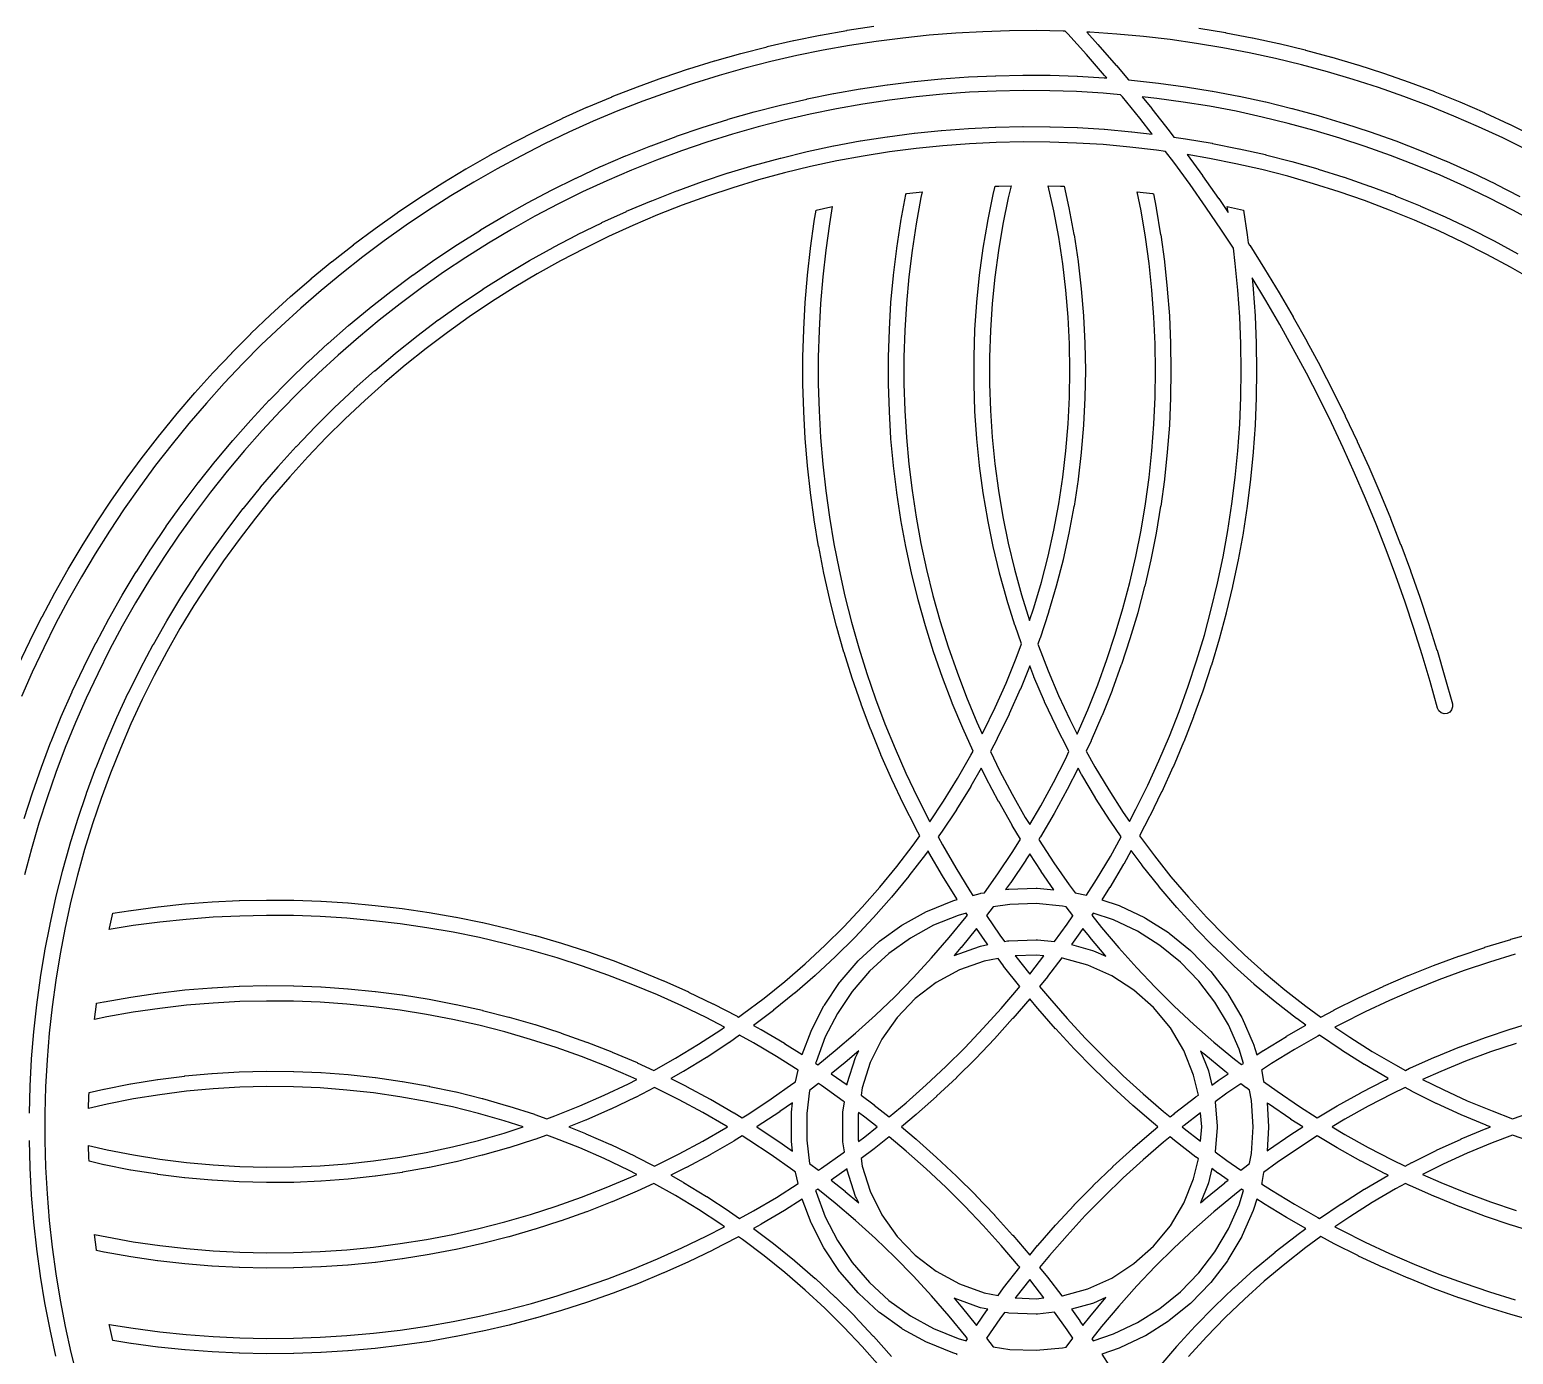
# Model space of a CAD drawing. Header units: millimetres. Extents: x -40 to 40, y -32.5 to 32.5.
# Drawn here: x 1.81 to 19.15, y -4.66 to 10.82 of the extents above; entities that cross this region are included whole.
import ezdxf

# ---------------------------------------------------------------- set-up
doc = ezdxf.new("R2010")
doc.units = ezdxf.units.MM
doc.layers.add('ENGRAVE_LINES', color=4, linetype='Continuous')

msp = doc.modelspace()

# ---------------------------------------------------------------- linework, layer by layer
at = {"layer": 'ENGRAVE_LINES'}
for points in [[(1.681, 3.391), (1.816, 3.676), (1.817, 3.678), (1.958, 3.96), (1.959, 3.962), (2.107, 4.24), (2.108, 4.242), (2.263, 4.517), (2.264, 4.519), (2.426, 4.79), (2.427, 4.792), (2.595, 5.058), (2.596, 5.06), (2.771, 5.323), (2.772, 5.325), (2.953, 5.583), (2.954, 5.585), (3.142, 5.839), (3.143, 5.84), (3.336, 6.089), (3.338, 6.091), (3.537, 6.335), (3.538, 6.337), (3.744, 6.577), (3.745, 6.578), (3.956, 6.812), (3.958, 6.814), (4.175, 7.043), (4.176, 7.045), (4.398, 7.268), (4.4, 7.27), (4.628, 7.488), (4.629, 7.49), (4.862, 7.702), (4.864, 7.704), (5.102, 7.91), (5.104, 7.912), (5.347, 8.113), (5.349, 8.114), (5.597, 8.309), (5.598, 8.31), (5.851, 8.499), (5.853, 8.5), (6.11, 8.683), (6.112, 8.684), (6.373, 8.86), (6.375, 8.862), (6.641, 9.031), (6.643, 9.033), (6.913, 9.196), (6.914, 9.197), (7.188, 9.353), (7.19, 9.355), (7.468, 9.504), (7.47, 9.505), (7.751, 9.648), (7.753, 9.649), (8.037, 9.785), (8.039, 9.786), (8.327, 9.916), (8.329, 9.916), (8.62, 10.038), (8.622, 10.039), (8.916, 10.154), (8.918, 10.155), (9.214, 10.263), (9.216, 10.263), (9.515, 10.364), (9.517, 10.364), (9.818, 10.457), (9.821, 10.458), (10.124, 10.544), (10.126, 10.544), (10.432, 10.622), (10.434, 10.623), (10.741, 10.694), (10.743, 10.694), (11.052, 10.757), (11.055, 10.758), (11.365, 10.813), (11.367, 10.814), (11.679, 10.862)], [(1.75, 1.602), (1.846, 1.902), (1.847, 1.905), (1.951, 2.202), (1.952, 2.205), (2.063, 2.5), (2.064, 2.502), (2.183, 2.794), (2.184, 2.796), (2.311, 3.085), (2.312, 3.087), (2.446, 3.372), (2.447, 3.374), (2.589, 3.656), (2.59, 3.658), (2.739, 3.936), (2.74, 3.938), (2.896, 4.213), (2.897, 4.215), (3.06, 4.485), (3.061, 4.487), (3.231, 4.752), (3.233, 4.754), (3.409, 5.016), (3.411, 5.018), (3.594, 5.274), (3.595, 5.276), (3.785, 5.528), (3.787, 5.53), (3.983, 5.777), (3.985, 5.778), (4.187, 6.02), (4.189, 6.022), (4.398, 6.258), (4.4, 6.26), (4.614, 6.491), (4.616, 6.492), (4.837, 6.718), (4.839, 6.719), (5.065, 6.939), (5.067, 6.94), (5.299, 7.154), (5.301, 7.155), (5.539, 7.363), (5.54, 7.364), (5.783, 7.565), (5.785, 7.567), (6.033, 7.762), (6.035, 7.763), (6.288, 7.951), (6.29, 7.953), (6.548, 8.135), (6.55, 8.136), (6.812, 8.311), (6.814, 8.312), (7.081, 8.48), (7.083, 8.482), (7.354, 8.643), (7.356, 8.644), (7.631, 8.798), (7.633, 8.799), (7.912, 8.946), (7.914, 8.947), (8.197, 9.087), (8.199, 9.088), (8.486, 9.221), (8.488, 9.221), (8.777, 9.346), (8.78, 9.347), (9.072, 9.465), (9.075, 9.466), (9.37, 9.575), (9.372, 9.576), (9.671, 9.678), (9.673, 9.679), (9.974, 9.773), (9.976, 9.774), (10.28, 9.861), (10.282, 9.861), (10.587, 9.94), (10.59, 9.94), (10.897, 10.011), (10.899, 10.012), (11.208, 10.074), (11.211, 10.075), (11.521, 10.13), (11.524, 10.13), (11.836, 10.177), (11.838, 10.177), (12.151, 10.216), (12.153, 10.216), (12.467, 10.247), (12.47, 10.247), (12.784, 10.269), (12.787, 10.269), (13.102, 10.284), (13.104, 10.284), (13.419, 10.29), (13.422, 10.29), (13.737, 10.288), (13.739, 10.288), (14.055, 10.277), (14.057, 10.277), (14.372, 10.259), (14.374, 10.259), (14.4, 10.257), (14.375, 10.286), (14.163, 10.53), (13.946, 10.771), (13.916, 10.803), (13.891, 10.804), (13.578, 10.81), (13.265, 10.808), (12.952, 10.798), (12.639, 10.781), (12.327, 10.756), (12.016, 10.724), (11.705, 10.684), (11.396, 10.636), (11.087, 10.581), (10.781, 10.518), (10.475, 10.448), (10.172, 10.37), (9.871, 10.285), (9.571, 10.193), (9.274, 10.093), (8.98, 9.986), (8.688, 9.872), (8.4, 9.751), (8.114, 9.623), (7.831, 9.487), (7.552, 9.345), (7.277, 9.197), (7.005, 9.041), (6.737, 8.879), (6.473, 8.711), (6.213, 8.536), (5.958, 8.354), (5.707, 8.167), (5.461, 7.973), (5.219, 7.774), (4.983, 7.568), (4.752, 7.357), (4.525, 7.141), (4.305, 6.919), (4.089, 6.691), (3.88, 6.458), (3.676, 6.221), (3.478, 5.978), (3.286, 5.731), (3.1, 5.479), (2.92, 5.222), (2.747, 4.961), (2.58, 4.697), (2.419, 4.428), (2.265, 4.155), (2.118, 3.878), (1.978, 3.598), (1.845, 3.315), (1.718, 3.028)], [(19.309, 9.417), (19.028, 9.556), (18.744, 9.688), (18.456, 9.812), (18.166, 9.93), (17.873, 10.04), (17.577, 10.144), (17.279, 10.24), (16.979, 10.329), (16.677, 10.41), (16.372, 10.484), (16.066, 10.55), (15.759, 10.609), (15.45, 10.661), (15.14, 10.705), (14.829, 10.741), (14.517, 10.77), (14.204, 10.791), (14.169, 10.792), (14.297, 10.65), (14.298, 10.649), (14.512, 10.403), (14.513, 10.402), (14.653, 10.235), (14.689, 10.232), (14.691, 10.232), (15.005, 10.198), (15.007, 10.197), (15.319, 10.155), (15.322, 10.154), (15.633, 10.103), (15.635, 10.103), (15.945, 10.044), (15.947, 10.044), (16.256, 9.977), (16.258, 9.977), (16.565, 9.902), (16.567, 9.901), (16.871, 9.819), (16.873, 9.818), (17.176, 9.727), (17.178, 9.727), (17.478, 9.629), (17.48, 9.628), (17.777, 9.522), (17.779, 9.521), (18.073, 9.407), (18.076, 9.407), (18.367, 9.285), (18.369, 9.284), (18.657, 9.156), (18.659, 9.155), (18.944, 9.019), (18.946, 9.018), (19.227, 8.874)], [(15.478, 10.838), (15.789, 10.787), (15.792, 10.786), (16.101, 10.727), (16.103, 10.726), (16.412, 10.659), (16.414, 10.659), (16.72, 10.585), (16.722, 10.584), (17.027, 10.502), (17.029, 10.501), (17.331, 10.412), (17.334, 10.411), (17.634, 10.315), (17.636, 10.314), (17.934, 10.21), (17.936, 10.209), (18.231, 10.098), (18.233, 10.097), (18.525, 9.979), (18.527, 9.978), (18.816, 9.852), (18.818, 9.851), (19.104, 9.719), (19.106, 9.718), (19.389, 9.578)], [(1.811, -1.84), (1.82, -1.524), (1.82, -1.522), (1.837, -1.207), (1.837, -1.204), (1.863, -0.89), (1.863, -0.888), (1.897, -0.574), (1.898, -0.572), (1.94, -0.259), (1.941, -0.256), (1.992, 0.055), (1.992, 0.057), (2.052, 0.367), (2.053, 0.369), (2.121, 0.678), (2.121, 0.68), (2.198, 0.986), (2.198, 0.988), (2.283, 1.292), (2.284, 1.295), (2.377, 1.596), (2.378, 1.598), (2.479, 1.897), (2.48, 1.9), (2.589, 2.196), (2.59, 2.198), (2.707, 2.491), (2.708, 2.493), (2.833, 2.783), (2.834, 2.785), (2.967, 3.071), (2.968, 3.073), (3.109, 3.356), (3.11, 3.358), (3.258, 3.636), (3.26, 3.638), (3.416, 3.913), (3.417, 3.915), (3.58, 4.185), (3.581, 4.187), (3.752, 4.452), (3.753, 4.454), (3.931, 4.715), (3.932, 4.717), (4.117, 4.973), (4.119, 4.975), (4.31, 5.225), (4.312, 5.227), (4.51, 5.473), (4.512, 5.474), (4.717, 5.714), (4.718, 5.716), (4.93, 5.95), (4.931, 5.952), (5.149, 6.18), (5.151, 6.182), (5.375, 6.405), (5.377, 6.406), (5.606, 6.622), (5.608, 6.624), (5.844, 6.834), (5.846, 6.836), (6.087, 7.039), (6.089, 7.04), (6.335, 7.237), (6.337, 7.239), (6.589, 7.429), (6.591, 7.43), (6.848, 7.613), (6.85, 7.614), (7.112, 7.79), (7.114, 7.792), (7.381, 7.96), (7.383, 7.962), (7.654, 8.123), (7.656, 8.124), (7.931, 8.278), (7.934, 8.28), (8.213, 8.426), (8.215, 8.427), (8.499, 8.566), (8.501, 8.567), (8.788, 8.698), (8.79, 8.699), (9.08, 8.822), (9.083, 8.823), (9.376, 8.939), (9.379, 8.939), (9.675, 9.047), (9.678, 9.047), (9.977, 9.147), (9.98, 9.147), (10.282, 9.238), (10.284, 9.239), (10.589, 9.322), (10.591, 9.322), (10.898, 9.397), (10.9, 9.397), (11.208, 9.463), (11.211, 9.464), (11.521, 9.521), (11.523, 9.522), (11.835, 9.571), (11.838, 9.571), (12.15, 9.612), (12.153, 9.612), (12.467, 9.644), (12.469, 9.644), (12.784, 9.668), (12.786, 9.668), (13.101, 9.683), (13.104, 9.683), (13.419, 9.69), (13.422, 9.69), (13.737, 9.688), (13.74, 9.688), (14.055, 9.677), (14.057, 9.677), (14.372, 9.657), (14.375, 9.657), (14.689, 9.629), (14.692, 9.629), (14.933, 9.601), (14.788, 9.786), (14.584, 10.038), (14.563, 10.062), (14.36, 10.079), (14.048, 10.098), (13.735, 10.108), (13.422, 10.11), (13.109, 10.104), (12.796, 10.09), (12.484, 10.067), (12.172, 10.037), (11.861, 9.999), (11.551, 9.952), (11.243, 9.898), (10.936, 9.836), (10.631, 9.765), (10.328, 9.687), (10.027, 9.601), (9.728, 9.508), (9.432, 9.406), (9.138, 9.297), (8.848, 9.181), (8.56, 9.057), (8.276, 8.925), (7.995, 8.787), (7.718, 8.641), (7.445, 8.488), (7.176, 8.328), (6.911, 8.161), (6.651, 7.987), (6.395, 7.806), (6.143, 7.619), (5.897, 7.426), (5.656, 7.226), (5.42, 7.02), (5.19, 6.808), (4.965, 6.591), (4.745, 6.367), (4.532, 6.138), (4.325, 5.903), (4.123, 5.664), (3.928, 5.419), (3.74, 5.169), (3.558, 4.914), (3.382, 4.655), (3.214, 4.391), (3.052, 4.123), (2.897, 3.85), (2.749, 3.574), (2.609, 3.295), (2.476, 3.011), (2.35, 2.725), (2.231, 2.435), (2.12, 2.142), (2.017, 1.846), (1.921, 1.548), (1.834, 1.248), (1.754, 0.945)], [(19.419, 8.565), (19.144, 8.714), (18.865, 8.857), (18.582, 8.992), (18.297, 9.12), (18.007, 9.24), (17.715, 9.353), (17.42, 9.458), (17.123, 9.555), (16.823, 9.645), (16.521, 9.727), (16.217, 9.801), (15.911, 9.868), (15.603, 9.926), (15.294, 9.976), (14.984, 10.019), (14.816, 10.037), (14.928, 9.899), (14.929, 9.898), (15.13, 9.641), (15.131, 9.64), (15.186, 9.567), (15.32, 9.547), (15.322, 9.547), (15.633, 9.494), (15.635, 9.493), (15.945, 9.431), (15.947, 9.431), (16.255, 9.361), (16.257, 9.36), (16.563, 9.282), (16.565, 9.281), (16.868, 9.194), (16.871, 9.193), (17.172, 9.098), (17.174, 9.098), (17.472, 8.994), (17.474, 8.994), (17.77, 8.882), (17.772, 8.881), (18.064, 8.762), (18.066, 8.761), (18.355, 8.634), (18.357, 8.633), (18.642, 8.498), (18.645, 8.497), (18.926, 8.354), (18.928, 8.353), (19.206, 8.203)], [(11.748, -4.801), (11.541, -4.567), (11.327, -4.339), (11.105, -4.119), (10.875, -3.906), (10.639, -3.701), (10.396, -3.505), (10.146, -3.316), (10.099, -3.283), (10.083, -3.292), (10.081, -3.293), (9.801, -3.438), (9.798, -3.439), (9.514, -3.576), (9.512, -3.577), (9.224, -3.706), (9.222, -3.707), (8.93, -3.829), (8.928, -3.829), (8.634, -3.943), (8.631, -3.943), (8.334, -4.048), (8.331, -4.049), (8.031, -4.146), (8.029, -4.147), (7.726, -4.235), (7.723, -4.236), (7.418, -4.316), (7.416, -4.316), (7.108, -4.388), (7.106, -4.388), (6.797, -4.451), (6.794, -4.451), (6.483, -4.506), (6.481, -4.506), (6.169, -4.552), (6.166, -4.552), (5.853, -4.589), (5.85, -4.589), (5.536, -4.618), (5.534, -4.618), (5.219, -4.638), (5.216, -4.638), (4.901, -4.649), (4.898, -4.649), (4.583, -4.651), (4.58, -4.651), (4.265, -4.644), (4.262, -4.644), (3.947, -4.629), (3.945, -4.629), (3.63, -4.605), (3.628, -4.605), (3.314, -4.572), (3.311, -4.572), (2.999, -4.53), (2.996, -4.53), (2.787, -4.496), (2.748, -4.322), (2.745, -4.307), (3.023, -4.352), (3.334, -4.393), (3.645, -4.425), (3.957, -4.449), (4.27, -4.464), (4.583, -4.471), (4.896, -4.469), (5.209, -4.458), (5.521, -4.438), (5.833, -4.41), (6.144, -4.374), (6.454, -4.328), (6.762, -4.274), (7.069, -4.212), (7.374, -4.141), (7.677, -4.062), (7.977, -3.974), (8.275, -3.878), (8.57, -3.774), (8.862, -3.662), (9.151, -3.542), (9.437, -3.413), (9.719, -3.277), (9.933, -3.166), (9.89, -3.136), (9.629, -2.965), (9.361, -2.802), (9.109, -2.66), (8.915, -2.75), (8.912, -2.751), (8.622, -2.875), (8.619, -2.876), (8.325, -2.991), (8.322, -2.991), (8.025, -3.097), (8.022, -3.098), (7.722, -3.195), (7.719, -3.196), (7.416, -3.283), (7.413, -3.284), (7.107, -3.362), (7.105, -3.363), (6.797, -3.431), (6.794, -3.432), (6.484, -3.492), (6.481, -3.492), (6.17, -3.542), (6.167, -3.543), (5.854, -3.583), (5.851, -3.583), (5.537, -3.615), (5.534, -3.615), (5.219, -3.636), (5.217, -3.636), (4.901, -3.648), (4.899, -3.648), (4.583, -3.651), (4.58, -3.651), (4.265, -3.644), (4.262, -3.644), (3.947, -3.627), (3.944, -3.627), (3.629, -3.6), (3.627, -3.6), (3.313, -3.564), (3.31, -3.564), (2.998, -3.518), (2.995, -3.518), (2.684, -3.463), (2.682, -3.463), (2.595, -3.445), (2.594, -3.436), (2.572, -3.257), (2.572, -3.256), (2.717, -3.286), (3.025, -3.341), (3.335, -3.385), (3.646, -3.421), (3.958, -3.447), (4.27, -3.464), (4.583, -3.471), (4.896, -3.468), (5.209, -3.457), (5.521, -3.435), (5.832, -3.404), (6.143, -3.364), (6.451, -3.315), (6.759, -3.256), (7.064, -3.187), (7.367, -3.11), (7.668, -3.023), (7.966, -2.927), (8.261, -2.822), (8.552, -2.709), (8.84, -2.586), (8.908, -2.555), (8.811, -2.505), (8.529, -2.37), (8.242, -2.245), (7.951, -2.13), (7.857, -2.096), (7.716, -2.146), (7.713, -2.147), (7.413, -2.244), (7.41, -2.244), (7.106, -2.331), (7.103, -2.332), (6.797, -2.408), (6.794, -2.408), (6.485, -2.474), (6.482, -2.475), (6.171, -2.53), (6.168, -2.531), (5.855, -2.576), (5.852, -2.576), (5.538, -2.611), (5.535, -2.611), (5.22, -2.635), (5.217, -2.635), (4.902, -2.648), (4.899, -2.648), (4.583, -2.651), (4.58, -2.651), (4.264, -2.643), (4.261, -2.643), (3.946, -2.624), (3.943, -2.624), (3.628, -2.595), (3.625, -2.594), (3.312, -2.555), (3.309, -2.554), (2.997, -2.504), (2.994, -2.504), (2.684, -2.443), (2.681, -2.442), (2.508, -2.402), (2.506, -2.36), (2.502, -2.216), (2.72, -2.267), (3.027, -2.327), (3.336, -2.376), (3.647, -2.416), (3.958, -2.445), (4.27, -2.463), (4.583, -2.471), (4.896, -2.468), (5.208, -2.455), (5.52, -2.431), (5.831, -2.397), (6.141, -2.353), (6.449, -2.298), (6.755, -2.233), (7.058, -2.157), (7.359, -2.072), (7.582, -2), (7.359, -1.928), (7.058, -1.843), (6.755, -1.767), (6.449, -1.702), (6.141, -1.647), (5.831, -1.603), (5.52, -1.569), (5.208, -1.545), (4.896, -1.532), (4.583, -1.529), (4.27, -1.537), (3.958, -1.555), (3.647, -1.584), (3.336, -1.624), (3.027, -1.673), (2.72, -1.733), (2.502, -1.784), (2.506, -1.64), (2.508, -1.598), (2.681, -1.558), (2.684, -1.557), (2.994, -1.496), (2.997, -1.496), (3.309, -1.446), (3.312, -1.445), (3.625, -1.406), (3.628, -1.405), (3.943, -1.376), (3.946, -1.376), (4.261, -1.357), (4.264, -1.357), (4.58, -1.349), (4.583, -1.349), (4.899, -1.352), (4.902, -1.352), (5.217, -1.365), (5.22, -1.365), (5.535, -1.389), (5.538, -1.389), (5.852, -1.424), (5.855, -1.424), (6.168, -1.469), (6.171, -1.47), (6.482, -1.525), (6.485, -1.526), (6.794, -1.592), (6.797, -1.592), (7.103, -1.668), (7.106, -1.669), (7.41, -1.756), (7.413, -1.756), (7.713, -1.853), (7.716, -1.854), (7.857, -1.904), (7.951, -1.87), (8.242, -1.755), (8.529, -1.63), (8.811, -1.495), (8.908, -1.445), (8.84, -1.414), (8.552, -1.291), (8.261, -1.178), (7.966, -1.073), (7.668, -0.977), (7.367, -0.89), (7.064, -0.813), (6.759, -0.744), (6.451, -0.685), (6.143, -0.636), (5.832, -0.596), (5.521, -0.565), (5.209, -0.543), (4.896, -0.532), (4.583, -0.529), (4.27, -0.536), (3.958, -0.553), (3.646, -0.579), (3.335, -0.615), (3.025, -0.659), (2.717, -0.714), (2.572, -0.744), (2.572, -0.743), (2.594, -0.564), (2.595, -0.555), (2.682, -0.537), (2.684, -0.537), (2.995, -0.482), (2.998, -0.482), (3.31, -0.436), (3.313, -0.436), (3.627, -0.4), (3.629, -0.4), (3.944, -0.373), (3.947, -0.373), (4.262, -0.356), (4.265, -0.356), (4.58, -0.349), (4.583, -0.349), (4.899, -0.352), (4.901, -0.352), (5.217, -0.364), (5.219, -0.364), (5.534, -0.385), (5.537, -0.385), (5.851, -0.417), (5.854, -0.417), (6.167, -0.457), (6.17, -0.458), (6.481, -0.508), (6.484, -0.508), (6.794, -0.568), (6.797, -0.569), (7.105, -0.637), (7.107, -0.638), (7.413, -0.716), (7.416, -0.717), (7.719, -0.804), (7.722, -0.805), (8.022, -0.902), (8.025, -0.903), (8.322, -1.009), (8.325, -1.009), (8.619, -1.124), (8.622, -1.125), (8.912, -1.249), (8.915, -1.25), (9.109, -1.34), (9.361, -1.198), (9.629, -1.035), (9.89, -0.864), (9.933, -0.834), (9.719, -0.723), (9.437, -0.587), (9.151, -0.458), (8.862, -0.338), (8.57, -0.226), (8.275, -0.122), (7.977, -0.026), (7.677, 0.062), (7.374, 0.141), (7.069, 0.212), (6.762, 0.274), (6.454, 0.328), (6.144, 0.374), (5.833, 0.41), (5.521, 0.438), (5.209, 0.458), (4.896, 0.469), (4.583, 0.471), (4.27, 0.464), (3.957, 0.449), (3.645, 0.425), (3.334, 0.393), (3.023, 0.352), (2.745, 0.307), (2.748, 0.322), (2.787, 0.496), (2.996, 0.53), (2.999, 0.53), (3.311, 0.572), (3.314, 0.572), (3.628, 0.605), (3.63, 0.605), (3.945, 0.629), (3.947, 0.629), (4.262, 0.644), (4.265, 0.644), (4.58, 0.651), (4.583, 0.651), (4.898, 0.649), (4.901, 0.649), (5.216, 0.638), (5.219, 0.638), (5.534, 0.618), (5.536, 0.618), (5.85, 0.589), (5.853, 0.589), (6.166, 0.552), (6.169, 0.552), (6.481, 0.506), (6.483, 0.506), (6.794, 0.451), (6.797, 0.451), (7.106, 0.388), (7.108, 0.388), (7.416, 0.316), (7.418, 0.316), (7.723, 0.236), (7.726, 0.235), (8.029, 0.147), (8.031, 0.146), (8.331, 0.049), (8.334, 0.048), (8.631, -0.057), (8.634, -0.057), (8.928, -0.171), (8.93, -0.171), (9.222, -0.293), (9.224, -0.294), (9.512, -0.423), (9.514, -0.424), (9.798, -0.561), (9.801, -0.562), (10.081, -0.707), (10.083, -0.708), (10.099, -0.717), (10.146, -0.684), (10.396, -0.495), (10.639, -0.299), (10.875, -0.094), (11.105, 0.119), (11.327, 0.339), (11.541, 0.567), (11.748, 0.801), (11.947, 1.043), (12.138, 1.291), (12.217, 1.402), (12.171, 1.487), (12.17, 1.489), (12.027, 1.771), (12.026, 1.773), (11.891, 2.058), (11.89, 2.06), (11.762, 2.349), (11.761, 2.351), (11.642, 2.643), (11.641, 2.646), (11.53, 2.941), (11.529, 2.943), (11.426, 3.242), (11.426, 3.244), (11.331, 3.545), (11.33, 3.547), (11.244, 3.851), (11.243, 3.853), (11.166, 4.159), (11.165, 4.162), (11.096, 4.469), (11.095, 4.472), (11.035, 4.782), (11.034, 4.784), (10.982, 5.095), (10.982, 5.098), (10.938, 5.41), (10.938, 5.413), (10.903, 5.726), (10.903, 5.729), (10.876, 6.043), (10.876, 6.046), (10.859, 6.361), (10.859, 6.363), (10.85, 6.679), (10.85, 6.681), (10.85, 6.997), (10.85, 6.999), (10.859, 7.315), (10.859, 7.317), (10.876, 7.632), (10.876, 7.635), (10.903, 7.949), (10.903, 7.951), (10.938, 8.265), (10.938, 8.268), (10.982, 8.58), (10.982, 8.583), (11.004, 8.713), (11.178, 8.752), (11.193, 8.755), (11.16, 8.554), (11.116, 8.244), (11.082, 7.933), (11.056, 7.621), (11.039, 7.308), (11.03, 6.995), (11.03, 6.682), (11.039, 6.369), (11.056, 6.057), (11.082, 5.745), (11.116, 5.434), (11.16, 5.124), (11.211, 4.815), (11.272, 4.508), (11.34, 4.202), (11.418, 3.899), (11.503, 3.598), (11.597, 3.299), (11.699, 3.003), (11.809, 2.71), (11.928, 2.42), (12.054, 2.134), (12.188, 1.851), (12.33, 1.572), (12.333, 1.566), (12.493, 1.805), (12.658, 2.071), (12.814, 2.343), (12.839, 2.391), (12.718, 2.658), (12.717, 2.661), (12.595, 2.952), (12.594, 2.955), (12.482, 3.25), (12.481, 3.252), (12.378, 3.551), (12.377, 3.553), (12.282, 3.854), (12.282, 3.857), (12.196, 4.161), (12.196, 4.164), (12.12, 4.47), (12.119, 4.473), (12.053, 4.781), (12.052, 4.784), (11.995, 5.094), (11.994, 5.097), (11.947, 5.409), (11.946, 5.412), (11.908, 5.725), (11.908, 5.728), (11.879, 6.042), (11.879, 6.045), (11.86, 6.36), (11.86, 6.363), (11.85, 6.678), (11.85, 6.681), (11.85, 6.997), (11.85, 6.999), (11.86, 7.315), (11.86, 7.318), (11.879, 7.633), (11.879, 7.635), (11.908, 7.95), (11.908, 7.953), (11.946, 8.266), (11.947, 8.269), (11.994, 8.581), (11.995, 8.583), (12.052, 8.894), (12.053, 8.896), (12.054, 8.905), (12.064, 8.906), (12.243, 8.928), (12.244, 8.928), (12.229, 8.86), (12.172, 8.552), (12.125, 8.243), (12.087, 7.932), (12.059, 7.62), (12.04, 7.308), (12.03, 6.995), (12.03, 6.682), (12.04, 6.37), (12.059, 6.057), (12.087, 5.746), (12.125, 5.435), (12.172, 5.126), (12.229, 4.818), (12.295, 4.512), (12.37, 4.208), (12.455, 3.907), (12.548, 3.608), (12.651, 3.313), (12.762, 3.02), (12.882, 2.731), (12.946, 2.592), (12.96, 2.619), (13.097, 2.9), (13.225, 3.186), (13.342, 3.476), (13.404, 3.643), (13.329, 3.859), (13.328, 3.862), (13.234, 4.164), (13.233, 4.167), (13.149, 4.471), (13.148, 4.474), (13.075, 4.781), (13.074, 4.784), (13.011, 5.094), (13.01, 5.097), (12.957, 5.408), (12.957, 5.411), (12.915, 5.724), (12.914, 5.727), (12.882, 6.041), (12.882, 6.044), (12.861, 6.359), (12.861, 6.362), (12.85, 6.678), (12.85, 6.681), (12.85, 6.997), (12.85, 7), (12.861, 7.315), (12.861, 7.318), (12.882, 7.634), (12.882, 7.637), (12.914, 7.951), (12.915, 7.954), (12.957, 8.267), (12.957, 8.27), (13.01, 8.581), (13.011, 8.584), (13.074, 8.894), (13.075, 8.896), (13.098, 8.992), (13.14, 8.994), (13.284, 8.998), (13.25, 8.856), (13.187, 8.55), (13.135, 8.241), (13.093, 7.931), (13.062, 7.62), (13.041, 7.308), (13.03, 6.995), (13.03, 6.682), (13.041, 6.37), (13.062, 6.058), (13.093, 5.747), (13.135, 5.437), (13.187, 5.128), (13.25, 4.822), (13.323, 4.517), (13.406, 4.216), (13.499, 3.917), (13.499, 3.917), (13.549, 4.066), (13.637, 4.366), (13.715, 4.669), (13.783, 4.975), (13.84, 5.282), (13.887, 5.591), (13.924, 5.902), (13.95, 6.214), (13.966, 6.526), (13.971, 6.839), (13.966, 7.152), (13.95, 7.464), (13.924, 7.776), (13.887, 8.086), (13.84, 8.396), (13.783, 8.703), (13.717, 8.998), (13.86, 8.994), (13.903, 8.992), (13.959, 8.741), (13.959, 8.738), (14.017, 8.427), (14.018, 8.424), (14.065, 8.112), (14.066, 8.109), (14.103, 7.795), (14.103, 7.792), (14.13, 7.478), (14.13, 7.475), (14.146, 7.159), (14.146, 7.156), (14.151, 6.84), (14.151, 6.839), (14.151, 6.837), (14.146, 6.522), (14.146, 6.519), (14.13, 6.203), (14.13, 6.2), (14.103, 5.885), (14.103, 5.882), (14.066, 5.569), (14.065, 5.566), (14.018, 5.254), (14.017, 5.251), (13.959, 4.94), (13.959, 4.937), (13.89, 4.629), (13.89, 4.626), (13.811, 4.32), (13.81, 4.317), (13.721, 4.014), (13.72, 4.011), (13.621, 3.711), (13.62, 3.708), (13.595, 3.642), (13.602, 3.622), (13.715, 3.33), (13.838, 3.043), (13.97, 2.759), (14.056, 2.591), (14.179, 2.875), (14.295, 3.166), (14.402, 3.46), (14.5, 3.757), (14.589, 4.057), (14.669, 4.36), (14.739, 4.665), (14.801, 4.972), (14.853, 5.28), (14.895, 5.59), (14.928, 5.901), (14.952, 6.213), (14.966, 6.526), (14.971, 6.839), (14.966, 7.152), (14.952, 7.464), (14.928, 7.776), (14.895, 8.088), (14.853, 8.398), (14.801, 8.706), (14.756, 8.928), (14.757, 8.928), (14.936, 8.906), (14.945, 8.905), (14.977, 8.74), (14.978, 8.737), (15.03, 8.426), (15.031, 8.423), (15.074, 8.111), (15.074, 8.108), (15.108, 7.794), (15.108, 7.791), (15.132, 7.477), (15.132, 7.474), (15.146, 7.159), (15.146, 7.156), (15.151, 6.84), (15.151, 6.839), (15.151, 6.837), (15.146, 6.522), (15.146, 6.519), (15.132, 6.204), (15.132, 6.201), (15.108, 5.886), (15.108, 5.884), (15.074, 5.57), (15.074, 5.567), (15.031, 5.254), (15.03, 5.252), (14.978, 4.94), (14.977, 4.938), (14.916, 4.628), (14.915, 4.625), (14.844, 4.318), (14.843, 4.315), (14.763, 4.01), (14.762, 4.007), (14.672, 3.705), (14.671, 3.702), (14.572, 3.402), (14.571, 3.4), (14.463, 3.103), (14.462, 3.101), (14.346, 2.807), (14.344, 2.805), (14.219, 2.515), (14.218, 2.513), (14.161, 2.392), (14.263, 2.206), (14.423, 1.938), (14.592, 1.675), (14.666, 1.568), (14.742, 1.711), (14.88, 1.992), (15.01, 2.277), (15.133, 2.565), (15.247, 2.856), (15.353, 3.151), (15.451, 3.448), (15.541, 3.748), (15.622, 4.05), (15.695, 4.355), (15.76, 4.661), (15.816, 4.969), (15.863, 5.279), (15.902, 5.589), (15.932, 5.901), (15.954, 6.213), (15.967, 6.526), (15.971, 6.839), (15.967, 7.152), (15.954, 7.465), (15.932, 7.777), (15.902, 8.088), (15.88, 8.267), (15.742, 8.478), (15.56, 8.746), (15.374, 9.011), (15.183, 9.273), (15.087, 9.399), (14.983, 9.414), (14.672, 9.45), (14.36, 9.478), (14.048, 9.497), (13.735, 9.508), (13.422, 9.51), (13.109, 9.503), (12.796, 9.488), (12.484, 9.465), (12.172, 9.433), (11.862, 9.393), (11.553, 9.344), (11.245, 9.287), (10.939, 9.221), (10.635, 9.148), (10.332, 9.066), (10.033, 8.975), (9.735, 8.877), (9.441, 8.771), (9.15, 8.656), (8.861, 8.534), (8.577, 8.404), (8.296, 8.266), (8.018, 8.121), (7.745, 7.968), (7.476, 7.808), (7.212, 7.64), (6.952, 7.466), (6.697, 7.284), (6.447, 7.096), (6.202, 6.9), (5.963, 6.699), (5.729, 6.49), (5.501, 6.276), (5.279, 6.055), (5.063, 5.829), (4.853, 5.596), (4.649, 5.358), (4.453, 5.115), (4.262, 4.866), (4.079, 4.613), (3.903, 4.354), (3.733, 4.091), (3.571, 3.823), (3.417, 3.55), (3.27, 3.274), (3.13, 2.994), (2.998, 2.71), (2.874, 2.423), (2.757, 2.132), (2.649, 1.838), (2.549, 1.542), (2.456, 1.243), (2.372, 0.941), (2.296, 0.637), (2.229, 0.332), (2.169, 0.024), (2.119, -0.285), (2.076, -0.595), (2.042, -0.906), (2.017, -1.218), (2, -1.531), (1.991, -1.843), (1.991, -2.157), (2, -2.469), (2.017, -2.782), (2.042, -3.094), (2.076, -3.405), (2.119, -3.715), (2.169, -4.024), (2.229, -4.332), (2.296, -4.637), (2.372, -4.941)], [(19.39, 7.889), (19.119, 8.045), (18.844, 8.194), (18.564, 8.336), (18.281, 8.47), (17.995, 8.596), (17.705, 8.714), (17.412, 8.825), (17.116, 8.927), (16.818, 9.021), (16.517, 9.108), (16.214, 9.186), (15.908, 9.255), (15.601, 9.317), (15.341, 9.361), (15.519, 9.116), (15.52, 9.115), (15.708, 8.849), (15.709, 8.848), (15.819, 8.684), (15.816, 8.709), (15.807, 8.755), (15.822, 8.752), (15.997, 8.713), (16.041, 8.425), (16.041, 8.423), (16.053, 8.331), (16.07, 8.304), (16.071, 8.303), (16.244, 8.028), (16.245, 8.026), (16.414, 7.748), (16.414, 7.747), (16.578, 7.465), (16.579, 7.464), (16.738, 7.18), (16.739, 7.179), (16.893, 6.892), (16.893, 6.891), (17.042, 6.601), (17.043, 6.6), (17.187, 6.308), (17.188, 6.307), (17.327, 6.013), (17.328, 6.011), (17.462, 5.715), (17.462, 5.713), (17.591, 5.414), (17.592, 5.413), (17.716, 5.112), (17.716, 5.11), (17.835, 4.807), (17.836, 4.806), (17.949, 4.501), (17.95, 4.499), (18.058, 4.192), (18.058, 4.191), (18.161, 3.882), (18.162, 3.881), (18.259, 3.57), (18.26, 3.569), (18.352, 3.257), (18.352, 3.255), (18.439, 2.942), (18.442, 2.907), (18.431, 2.873), (18.408, 2.847), (18.377, 2.831), (18.342, 2.828), (18.308, 2.839), (18.282, 2.862), (18.266, 2.894), (18.179, 3.206), (18.087, 3.517), (17.99, 3.826), (17.888, 4.133), (17.78, 4.439), (17.667, 4.742), (17.549, 5.044), (17.426, 5.344), (17.297, 5.641), (17.164, 5.936), (17.026, 6.229), (16.882, 6.52), (16.734, 6.807), (16.58, 7.093), (16.422, 7.375), (16.259, 7.655), (16.099, 7.92), (16.111, 7.793), (16.112, 7.791), (16.133, 7.476), (16.134, 7.473), (16.147, 7.158), (16.147, 7.156), (16.151, 6.84), (16.151, 6.839), (16.151, 6.838), (16.147, 6.522), (16.147, 6.52), (16.134, 6.204), (16.133, 6.202), (16.112, 5.887), (16.111, 5.885), (16.081, 5.571), (16.081, 5.568), (16.041, 5.255), (16.041, 5.253), (15.993, 4.941), (15.993, 4.938), (15.936, 4.628), (15.936, 4.625), (15.871, 4.317), (15.87, 4.314), (15.797, 4.007), (15.796, 4.005), (15.714, 3.7), (15.713, 3.698), (15.623, 3.395), (15.622, 3.393), (15.524, 3.093), (15.523, 3.091), (15.416, 2.794), (15.415, 2.792), (15.3, 2.498), (15.299, 2.496), (15.175, 2.205), (15.174, 2.203), (15.043, 1.916), (15.042, 1.914), (14.903, 1.631), (14.902, 1.628), (14.782, 1.401), (14.957, 1.166), (15.151, 0.921), (15.354, 0.683), (15.565, 0.452), (15.783, 0.228), (16.009, 0.012), (16.242, -0.197), (16.482, -0.398), (16.728, -0.591), (16.902, -0.718), (17.058, -0.634), (17.06, -0.633), (17.342, -0.492), (17.344, -0.491), (17.63, -0.358), (17.633, -0.357), (17.922, -0.232), (17.925, -0.231), (18.218, -0.113), (18.22, -0.113), (18.516, -0.003), (18.518, -0.003), (18.817, 0.098), (18.82, 0.099), (19.121, 0.191), (19.124, 0.192), (19.428, 0.276)], [(19.173, 0.019), (18.874, -0.073), (18.577, -0.173), (18.283, -0.281), (17.993, -0.397), (17.705, -0.522), (17.422, -0.654), (17.142, -0.794), (17.067, -0.833), (17.24, -0.951), (17.504, -1.118), (17.774, -1.275), (17.892, -1.339), (17.94, -1.315), (17.943, -1.314), (18.231, -1.186), (18.234, -1.185), (18.526, -1.066), (18.529, -1.065), (18.825, -0.955), (18.827, -0.954), (19.126, -0.853), (19.129, -0.852), (19.431, -0.76)], [(19.183, -1.024), (18.886, -1.124), (18.593, -1.233), (18.303, -1.351), (18.092, -1.445), (18.33, -1.564), (18.614, -1.694), (18.903, -1.814), (19.141, -1.904), (19.435, -1.804)], [(2.121, -4.678), (2.053, -4.369), (2.052, -4.367), (1.992, -4.057), (1.992, -4.055), (1.941, -3.744), (1.94, -3.741), (1.898, -3.428), (1.897, -3.426), (1.863, -3.112), (1.863, -3.11), (1.837, -2.796), (1.837, -2.793), (1.82, -2.478), (1.82, -2.476), (1.811, -2.16)], [(19.435, -2.196), (19.141, -2.096), (18.903, -2.186), (18.614, -2.306), (18.33, -2.436), (18.092, -2.555), (18.303, -2.649), (18.593, -2.767), (18.886, -2.876), (19.183, -2.976)], [(19.431, -3.24), (19.129, -3.148), (19.126, -3.147), (18.827, -3.046), (18.825, -3.045), (18.529, -2.935), (18.526, -2.934), (18.234, -2.815), (18.231, -2.814), (17.943, -2.686), (17.94, -2.685), (17.892, -2.661), (17.774, -2.725), (17.504, -2.882), (17.24, -3.049), (17.067, -3.167), (17.142, -3.206), (17.422, -3.346), (17.705, -3.478), (17.993, -3.603), (18.283, -3.719), (18.577, -3.827), (18.874, -3.927), (19.173, -4.019)], [(12.65, -4.662), (12.654, -4.656), (12.612, -4.645), (12.601, -4.641), (12.305, -4.521), (12.295, -4.516), (12.015, -4.362), (12.006, -4.356), (11.746, -4.17), (11.738, -4.163), (11.502, -3.947), (11.495, -3.939), (11.286, -3.697), (11.279, -3.689), (11.101, -3.423), (11.095, -3.414), (10.949, -3.13), (10.945, -3.12), (10.843, -2.846), (10.635, -2.976), (10.633, -2.977), (10.361, -3.138), (10.359, -3.139), (10.273, -3.186), (10.505, -3.362), (10.508, -3.364), (10.753, -3.562), (10.756, -3.564), (10.994, -3.771), (10.997, -3.773), (11.228, -3.988), (11.23, -3.99), (11.455, -4.212), (11.457, -4.215), (11.673, -4.444), (11.675, -4.447), (11.884, -4.684)], [(15.013, -4.806), (15.218, -4.565), (15.22, -4.563), (15.433, -4.33), (15.435, -4.327), (15.656, -4.101), (15.658, -4.099), (15.886, -3.881), (15.888, -3.879), (16.123, -3.668), (16.125, -3.666), (16.367, -3.463), (16.37, -3.461), (16.619, -3.267), (16.621, -3.265), (16.728, -3.187), (16.503, -3.059), (16.501, -3.058), (16.232, -2.894), (16.23, -2.892), (16.155, -2.844), (16.117, -2.966), (16.113, -2.976), (15.984, -3.269), (15.98, -3.279), (15.817, -3.554), (15.811, -3.563), (15.617, -3.817), (15.61, -3.825), (15.387, -4.055), (15.379, -4.062), (15.131, -4.264), (15.122, -4.27), (14.852, -4.441), (14.842, -4.446), (14.553, -4.583), (14.544, -4.587), (14.344, -4.655), (14.434, -4.797)], [(19.428, -4.276), (19.124, -4.192), (19.121, -4.191), (18.82, -4.099), (18.817, -4.098), (18.518, -3.997), (18.516, -3.997), (18.22, -3.887), (18.218, -3.887), (17.925, -3.769), (17.922, -3.768), (17.633, -3.643), (17.63, -3.642), (17.344, -3.509), (17.342, -3.508), (17.06, -3.367), (17.058, -3.366), (16.902, -3.282), (16.728, -3.409), (16.482, -3.602), (16.242, -3.803), (16.009, -4.012), (15.783, -4.228), (15.565, -4.452), (15.354, -4.683)]]:
    msp.add_lwpolyline(points, dxfattribs=at)
for points in [[(13.5, 1.533), (13.629, 1.752), (13.779, 2.026), (13.921, 2.305), (13.959, 2.386), (13.954, 2.395), (13.952, 2.397), (13.809, 2.679), (13.808, 2.682), (13.674, 2.968), (13.673, 2.971), (13.549, 3.261), (13.548, 3.264), (13.5, 3.386), (13.391, 3.117), (13.39, 3.114), (13.261, 2.826), (13.26, 2.823), (13.121, 2.539), (13.12, 2.536), (13.041, 2.387), (13.149, 2.165), (13.295, 1.888), (13.449, 1.616)], [(12.837, 0.706), (12.92, 0.729), (12.931, 0.731), (12.971, 0.737), (13.129, 0.957), (13.304, 1.217), (13.394, 1.361), (13.295, 1.524), (13.294, 1.526), (13.138, 1.801), (13.137, 1.803), (12.989, 2.082), (12.988, 2.085), (12.935, 2.193), (12.813, 1.981), (12.812, 1.978), (12.645, 1.709), (12.644, 1.707), (12.469, 1.444), (12.467, 1.442), (12.429, 1.389), (12.48, 1.297), (12.637, 1.026), (12.801, 0.76)], [(14.032, 0.734), (14.163, 0.707), (14.282, 0.893), (14.443, 1.161), (14.571, 1.389), (14.444, 1.574), (14.442, 1.576), (14.271, 1.842), (14.269, 1.844), (14.108, 2.116), (14.106, 2.118), (14.065, 2.192), (13.939, 1.943), (13.938, 1.941), (13.786, 1.664), (13.785, 1.662), (13.625, 1.39), (13.623, 1.387), (13.606, 1.359), (13.612, 1.349), (13.783, 1.087), (13.961, 0.83)], [(11.23, -0.01), (11.228, -0.012), (10.997, -0.227), (10.994, -0.229), (10.756, -0.436), (10.753, -0.438), (10.508, -0.636), (10.505, -0.638), (10.273, -0.814), (10.359, -0.861), (10.361, -0.862), (10.633, -1.023), (10.635, -1.024), (10.843, -1.154), (10.945, -0.88), (10.949, -0.87), (11.095, -0.586), (11.101, -0.577), (11.279, -0.311), (11.286, -0.303), (11.495, -0.061), (11.502, -0.053), (11.738, 0.163), (11.746, 0.17), (12.006, 0.356), (12.015, 0.362), (12.295, 0.516), (12.305, 0.521), (12.601, 0.641), (12.612, 0.645), (12.654, 0.656), (12.65, 0.662), (12.649, 0.664), (12.483, 0.933), (12.482, 0.935), (12.323, 1.208), (12.322, 1.21), (12.313, 1.227), (12.283, 1.185), (12.281, 1.182), (12.089, 0.932), (12.087, 0.93), (11.886, 0.686), (11.884, 0.684), (11.675, 0.447), (11.673, 0.444), (11.457, 0.215), (11.455, 0.212)], [(15.131, 0.264), (15.379, 0.062), (15.387, 0.055), (15.61, -0.175), (15.617, -0.183), (15.811, -0.437), (15.817, -0.446), (15.98, -0.721), (15.984, -0.731), (16.113, -1.024), (16.117, -1.034), (16.155, -1.156), (16.23, -1.108), (16.232, -1.106), (16.501, -0.942), (16.503, -0.941), (16.728, -0.813), (16.621, -0.735), (16.619, -0.733), (16.37, -0.539), (16.367, -0.537), (16.125, -0.334), (16.123, -0.332), (15.888, -0.121), (15.886, -0.119), (15.658, 0.099), (15.656, 0.101), (15.435, 0.327), (15.433, 0.33), (15.22, 0.563), (15.218, 0.565), (15.013, 0.806), (15.012, 0.808), (14.815, 1.055), (14.813, 1.058), (14.687, 1.228), (14.599, 1.072), (14.598, 1.07), (14.436, 0.799), (14.434, 0.797), (14.344, 0.655), (14.544, 0.587), (14.553, 0.583), (14.842, 0.446), (14.852, 0.441), (15.122, 0.27)], [(13.634, 0.985), (13.633, 0.987), (13.5, 1.191), (13.455, 1.12), (13.454, 1.118), (13.278, 0.856), (13.276, 0.854), (13.219, 0.774), (13.247, 0.778), (13.258, 0.779), (13.577, 0.789), (13.588, 0.788), (13.783, 0.771)], [(14.004, 0.47), (13.928, 0.572), (13.885, 0.581), (13.577, 0.609), (13.268, 0.6), (13.072, 0.57), (12.994, 0.469), (13.152, 0.242), (13.207, 0.168), (13.242, 0.174), (13.256, 0.176), (13.577, 0.188), (13.591, 0.188), (13.791, 0.165), (13.938, 0.37), (14.005, 0.468)], [(12.758, 0.498), (12.664, 0.472), (12.378, 0.356), (12.107, 0.207), (11.856, 0.027), (11.627, -0.182), (11.426, -0.416), (11.253, -0.673), (11.112, -0.948), (11.004, -1.238), (10.999, -1.256), (11.024, -1.273), (11.228, -1.109), (11.466, -0.906), (11.698, -0.696), (11.924, -0.479), (12.142, -0.255), (12.354, -0.025), (12.559, 0.212), (12.757, 0.454), (12.773, 0.476)], [(15.997, -1.258), (15.947, -1.091), (15.822, -0.808), (15.665, -0.542), (15.477, -0.296), (15.262, -0.074), (15.021, 0.12), (14.76, 0.286), (14.481, 0.419), (14.243, 0.499), (14.228, 0.476), (14.341, 0.332), (14.542, 0.093), (14.751, -0.141), (14.966, -0.368), (15.188, -0.588), (15.417, -0.802), (15.652, -1.009), (15.893, -1.208), (15.976, -1.272)], [(12.696, 0.095), (12.617, 0.003), (12.913, 0.11), (12.926, 0.113), (13.011, 0.13), (13.007, 0.136), (13.005, 0.138), (12.879, 0.319), (12.698, 0.097)], [(14.085, 0.266), (13.988, 0.131), (14.234, 0.063), (14.247, 0.059), (14.39, -0.006), (14.202, 0.218), (14.201, 0.22), (14.122, 0.32), (14.087, 0.268)], [(13.338, -0.01), (13.5, -0.216), (13.566, -0.134), (13.666, -0.002), (13.577, 0.008), (13.332, -0.001)], [(13.384, -0.36), (13.196, -0.12), (13.194, -0.118), (13.13, -0.031), (12.967, -0.062), (12.678, -0.166), (12.408, -0.313), (12.163, -0.5), (11.95, -0.721), (11.772, -0.973), (11.636, -1.249), (11.543, -1.542), (11.53, -1.629), (11.681, -1.743), (11.683, -1.744), (11.859, -1.884), (12.057, -1.718), (12.291, -1.51), (12.519, -1.296), (12.741, -1.075), (12.957, -0.848), (13.167, -0.616), (13.37, -0.378)], [(15.141, -1.884), (15.192, -1.842), (15.194, -1.841), (15.443, -1.648), (15.445, -1.646), (15.471, -1.628), (15.416, -1.394), (15.301, -1.108), (15.144, -0.844), (14.948, -0.606), (14.718, -0.402), (14.46, -0.234), (14.179, -0.109), (13.883, -0.027), (13.874, -0.026), (13.709, -0.244), (13.707, -0.246), (13.616, -0.359), (13.731, -0.497), (13.937, -0.733), (14.15, -0.963), (14.369, -1.186), (14.594, -1.404), (14.825, -1.615), (15.062, -1.82)], [(12.176, -1.853), (12.174, -1.855), (12.001, -2), (12.174, -2.145), (12.176, -2.147), (12.411, -2.356), (12.413, -2.358), (12.643, -2.574), (12.645, -2.576), (12.869, -2.798), (12.871, -2.8), (13.088, -3.028), (13.09, -3.03), (13.301, -3.265), (13.303, -3.266), (13.501, -3.498), (13.593, -3.387), (13.595, -3.385), (13.803, -3.148), (13.804, -3.146), (14.019, -2.914), (14.021, -2.912), (14.241, -2.687), (14.243, -2.685), (14.47, -2.466), (14.472, -2.464), (14.705, -2.251), (14.707, -2.25), (14.945, -2.043), (14.947, -2.042), (14.999, -2), (14.947, -1.958), (14.945, -1.957), (14.707, -1.75), (14.705, -1.749), (14.472, -1.536), (14.47, -1.534), (14.243, -1.315), (14.241, -1.313), (14.021, -1.088), (14.019, -1.086), (13.804, -0.854), (13.803, -0.852), (13.595, -0.615), (13.593, -0.613), (13.501, -0.502), (13.303, -0.734), (13.301, -0.735), (13.09, -0.97), (13.088, -0.972), (12.871, -1.2), (12.869, -1.202), (12.645, -1.424), (12.643, -1.426), (12.413, -1.642), (12.411, -1.644)], [(10.795, -1.337), (10.541, -1.177), (10.271, -1.018), (10.11, -0.929), (9.993, -1.012), (9.99, -1.014), (9.726, -1.187), (9.723, -1.188), (9.453, -1.352), (9.451, -1.354), (9.307, -1.435), (9.486, -1.524), (9.488, -1.526), (9.766, -1.675), (9.769, -1.676), (10.042, -1.834), (10.045, -1.836), (10.139, -1.894), (10.217, -1.846), (10.478, -1.673), (10.734, -1.493), (10.762, -1.472)], [(17.095, -1.754), (17.371, -1.6), (17.373, -1.599), (17.653, -1.453), (17.656, -1.452), (17.691, -1.435), (17.688, -1.433), (17.685, -1.432), (17.412, -1.272), (17.41, -1.271), (17.143, -1.102), (17.14, -1.1), (16.888, -0.929), (16.866, -0.941), (16.594, -1.097), (16.326, -1.259), (16.209, -1.335), (16.211, -1.34), (16.213, -1.35), (16.234, -1.468), (16.393, -1.584), (16.652, -1.761), (16.86, -1.894), (17.093, -1.755)], [(11.342, -1.249), (11.181, -1.378), (11.366, -1.509), (11.366, -1.508), (11.369, -1.494), (11.466, -1.188), (11.472, -1.175), (11.503, -1.111), (11.344, -1.247)], [(15.586, -1.333), (15.59, -1.346), (15.629, -1.513), (15.7, -1.461), (15.703, -1.459), (15.82, -1.379), (15.782, -1.349), (15.78, -1.348), (15.536, -1.146), (15.534, -1.145), (15.496, -1.112)], [(9.968, -2), (9.951, -1.989), (9.68, -1.833), (9.404, -1.685), (9.124, -1.545), (9.114, -1.54), (8.893, -1.656), (8.89, -1.657), (8.605, -1.793), (8.602, -1.794), (8.313, -1.921), (8.31, -1.922), (8.113, -2), (8.31, -2.078), (8.313, -2.079), (8.602, -2.206), (8.605, -2.207), (8.89, -2.343), (8.893, -2.344), (9.114, -2.46), (9.124, -2.455), (9.404, -2.315), (9.68, -2.167), (9.951, -2.011)], [(11.066, -1.517), (11.032, -1.494), (10.927, -1.573), (10.895, -1.845), (10.895, -2.155), (10.927, -2.427), (11.032, -2.506), (11.066, -2.483), (11.322, -2.302), (11.335, -2.292), (11.317, -2.174), (11.316, -2.161), (11.316, -1.839), (11.317, -1.826), (11.335, -1.708), (11.322, -1.698)], [(15.668, -1.707), (15.69, -1.993), (15.689, -2), (15.69, -2.007), (15.668, -2.293), (15.805, -2.393), (15.969, -2.505), (16.031, -2.457), (16.033, -2.456), (16.07, -2.429), (16.092, -2.309), (16.11, -2), (16.092, -1.691), (16.07, -1.571), (16.033, -1.544), (16.031, -1.543), (15.969, -1.495), (15.805, -1.607)], [(18.544, -1.859), (18.541, -1.858), (18.253, -1.727), (18.251, -1.725), (17.968, -1.585), (17.965, -1.583), (17.887, -1.541), (17.735, -1.614), (17.457, -1.758), (17.184, -1.91), (17.033, -2), (17.184, -2.09), (17.457, -2.242), (17.735, -2.386), (17.887, -2.459), (17.965, -2.417), (17.968, -2.415), (18.251, -2.275), (18.253, -2.273), (18.541, -2.142), (18.544, -2.141), (18.835, -2.019), (18.838, -2.018), (18.886, -2), (18.838, -1.982), (18.835, -1.981)], [(10.31, -2), (10.313, -2.002), (10.315, -2.003), (10.579, -2.177), (10.581, -2.179), (10.729, -2.283), (10.715, -2.171), (10.715, -2.16), (10.715, -1.84), (10.715, -1.829), (10.729, -1.717), (10.581, -1.821), (10.579, -1.823), (10.315, -1.997), (10.313, -1.998)], [(16.291, -1.732), (16.288, -1.73), (16.274, -1.72), (16.29, -1.995), (16.289, -2), (16.29, -2.005), (16.274, -2.28), (16.288, -2.27), (16.291, -2.268), (16.551, -2.09), (16.553, -2.088), (16.692, -2), (16.553, -1.912), (16.551, -1.91)], [(11.499, -1.831), (11.496, -1.846), (11.496, -2.154), (11.499, -2.169), (11.572, -2.114), (11.716, -2), (11.572, -1.886)], [(15.497, -2.166), (15.51, -2), (15.497, -1.834), (15.305, -1.982), (15.283, -2), (15.305, -2.018)], [(10.217, -2.154), (10.139, -2.106), (10.045, -2.164), (10.042, -2.166), (9.769, -2.324), (9.766, -2.325), (9.488, -2.474), (9.486, -2.476), (9.307, -2.565), (9.451, -2.646), (9.453, -2.648), (9.723, -2.812), (9.726, -2.813), (9.99, -2.986), (9.993, -2.988), (10.11, -3.071), (10.271, -2.982), (10.541, -2.823), (10.795, -2.663), (10.762, -2.528), (10.734, -2.507), (10.478, -2.327)], [(11.53, -2.371), (11.543, -2.458), (11.636, -2.751), (11.772, -3.027), (11.95, -3.279), (12.163, -3.5), (12.408, -3.687), (12.678, -3.834), (12.967, -3.938), (13.13, -3.969), (13.194, -3.882), (13.196, -3.88), (13.384, -3.64), (13.37, -3.622), (13.167, -3.384), (12.957, -3.152), (12.741, -2.925), (12.519, -2.704), (12.291, -2.49), (12.057, -2.282), (11.859, -2.116), (11.683, -2.256), (11.681, -2.257)], [(15.416, -2.606), (15.471, -2.372), (15.445, -2.354), (15.443, -2.352), (15.194, -2.159), (15.192, -2.158), (15.141, -2.116), (15.062, -2.18), (14.825, -2.385), (14.594, -2.596), (14.369, -2.814), (14.15, -3.037), (13.937, -3.267), (13.731, -3.503), (13.616, -3.641), (13.707, -3.754), (13.709, -3.756), (13.874, -3.974), (13.883, -3.973), (14.179, -3.891), (14.46, -3.766), (14.718, -3.598), (14.948, -3.394), (15.144, -3.156), (15.301, -2.892)], [(17.095, -2.246), (17.093, -2.245), (16.86, -2.106), (16.652, -2.239), (16.393, -2.416), (16.234, -2.532), (16.213, -2.65), (16.211, -2.66), (16.209, -2.665), (16.326, -2.741), (16.594, -2.903), (16.866, -3.059), (16.888, -3.071), (17.14, -2.9), (17.143, -2.898), (17.41, -2.729), (17.412, -2.728), (17.685, -2.568), (17.688, -2.567), (17.691, -2.565), (17.656, -2.548), (17.653, -2.547), (17.373, -2.401), (17.371, -2.4)], [(11.342, -2.751), (11.344, -2.753), (11.503, -2.889), (11.472, -2.825), (11.466, -2.812), (11.369, -2.506), (11.366, -2.492), (11.366, -2.491), (11.181, -2.622)], [(15.536, -2.854), (15.78, -2.652), (15.782, -2.651), (15.82, -2.621), (15.703, -2.541), (15.7, -2.539), (15.629, -2.487), (15.59, -2.654), (15.586, -2.667), (15.496, -2.888), (15.534, -2.855)], [(11.004, -2.762), (11.112, -3.052), (11.253, -3.327), (11.426, -3.584), (11.627, -3.818), (11.856, -4.027), (12.107, -4.207), (12.378, -4.356), (12.664, -4.472), (12.758, -4.498), (12.773, -4.476), (12.757, -4.454), (12.559, -4.212), (12.354, -3.975), (12.142, -3.745), (11.924, -3.521), (11.698, -3.304), (11.466, -3.094), (11.228, -2.891), (11.024, -2.727), (10.999, -2.744)], [(15.976, -2.728), (15.893, -2.792), (15.652, -2.991), (15.417, -3.198), (15.188, -3.412), (14.966, -3.632), (14.751, -3.859), (14.542, -4.093), (14.341, -4.332), (14.228, -4.476), (14.243, -4.499), (14.481, -4.419), (14.76, -4.286), (15.021, -4.12), (15.262, -3.926), (15.477, -3.704), (15.665, -3.458), (15.822, -3.192), (15.947, -2.909), (15.997, -2.742)], [(13.577, -4.008), (13.666, -3.998), (13.566, -3.866), (13.5, -3.784), (13.338, -3.99), (13.332, -3.999)], [(12.698, -4.097), (12.879, -4.319), (13.005, -4.138), (13.007, -4.136), (13.011, -4.13), (12.926, -4.113), (12.913, -4.11), (12.617, -4.003), (12.696, -4.095)], [(14.087, -4.268), (14.122, -4.32), (14.201, -4.22), (14.202, -4.218), (14.39, -3.994), (14.247, -4.059), (14.234, -4.063), (13.988, -4.131), (14.085, -4.266)], [(13.268, -4.6), (13.577, -4.609), (13.885, -4.581), (13.928, -4.572), (14.004, -4.47), (14.005, -4.468), (13.938, -4.37), (13.791, -4.165), (13.591, -4.188), (13.577, -4.188), (13.256, -4.176), (13.242, -4.174), (13.207, -4.168), (13.152, -4.242), (12.994, -4.469), (13.072, -4.57)]]:
    msp.add_lwpolyline(points, close=True, dxfattribs=at)

doc.saveas('drawing.dxf')
